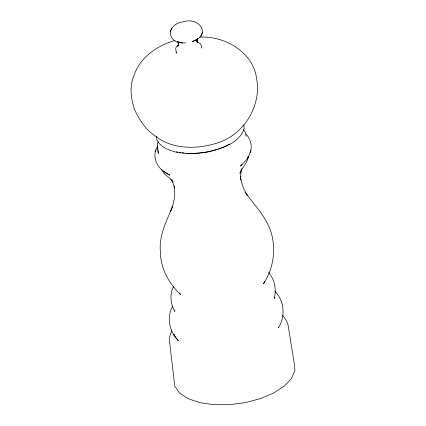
<?xml version="1.0" encoding="UTF-8"?>
<svg xmlns="http://www.w3.org/2000/svg" width="426" height="426" viewBox="0 0 426 426"><rect width="100%" height="100%" fill="white"/><g stroke="black" fill="none" stroke-linecap="round" stroke-linejoin="round"><path stroke-width="0.64" d="M156.017 149.622C151.715 160.165 160.24 171.305 169.873 175.182L163.584 171.044M250.115 152.625C252.746 146.475 250.563 138.839 246.01 134.099M196.674 39.394L192.286 41.615C211.94 35.007 199.735 16.742 183.334 21.774C164.617 24.484 167.088 45.177 185.928 42.861M197.068 39.511L196.966 40.96L196.855 39.778L197.717 42.547L196.94 41.434L197.802 42.504L196.812 41.849M248.193 156.188C247.948 162.977 241.877 167.194 239.907 173.339L241.925 168.59L240.701 174.271L240.733 180.102L240.498 177.685M178.308 45.076L178.521 43.644L178.632 44.831L177.988 41.993M241.941 164.628L240.573 165.97L247.522 158.733L248.401 156.651M170.278 31.652L170.863 30.278M171.161 29.57L171.705 28.292M200.965 35.864L201.509 34.591M201.807 33.883L202.398 32.504M158.211 141.778L157.221 144.116L158.28 153.419L157.977 150.282M155.069 151.869L157.577 145.958M173.547 286.549C169.452 294.212 170.538 304.105 174.814 311.433L174.692 310.16M172.674 306.31C166.135 317.45 169.559 331.982 178.377 340.896L174.08 334.745L174.191 335.56L174.074 334.314M171.827 330.778L169.798 336.077L169.383 339.756L174.751 386.164L179.559 393.049L188.111 398.667L199.826 402.645L213.895 404.7L229.369 404.7L245.184 402.639L260.275 398.661L273.604 393.033L284.264 386.148L291.533 378.464L294.909 370.513L294.169 362.83L287.933 324.314L286.512 320.874L282.662 315.24M247.522 158.733L251.063 150.383M264.562 281.453L263.561 283.807C272.534 269.834 275.814 252.858 272.193 236.59C268.471 219.198 255.275 206.072 245.041 192.195M278.7 327.189L278.386 327.876C285.495 316.635 284.515 300.958 274.93 291.437M196.349 39.778L197.696 38.356M178.771 44.363L176.417 46.647L175.704 48.33L176.3 53.112L176.199 52.025M228.256 144.803L229.321 144.116M227.724 145.149C214.832 151.459 200.348 153.978 186.055 153.285M175.017 40.497L170.783 41.759C154.633 47.398 139.19 59.001 133.886 75.871C129.2 86.51 131.059 98.891 134.552 109.615C139.281 119.781 145.751 129.855 155.33 136.054C172.78 149.893 197.334 149.334 217.638 142.918C243.688 134.712 261.644 105.92 256.654 78.922C253.523 52.318 225.088 35.901 199.975 37.083M179.852 42.435L182.749 42.861M176.236 151.853L177.546 152.045M179.511 152.332L180.821 152.524M182.131 152.716L184.096 152.998M179.25 42.233L177.44 41.62L178.521 42.099M196.812 41.737L200.124 43.558L201.141 45.018L201.583 48.17M243.454 129.573L245.573 132.608L246.09 136.267M246.489 194.347L247.234 195.412L243.949 189.272L241.633 182.722L240.445 176.497M268.423 272.48C274.877 279.355 276.522 289.573 274.28 298.482L274.158 297.21M171.667 179.985L173.1 182.035L169.516 177.882L165.075 174.66L161.619 169.713M179.58 293.077L180.651 294.606C168.59 283.45 160.362 267.832 160.32 251.159C158.978 235.232 166.758 220.492 172.716 206.211L170.437 211.573C173.962 203.719 175.56 194.943 174.335 186.38M170.842 179.074L172.988 183.089L174.569 188.718L174.335 186.3M156.448 136.272L156.96 139.946C160.41 146.975 168.068 149.931 175.166 151.912C186.029 154.159 197.206 153.818 208.09 151.906C221.839 148.509 239.14 143.461 244.189 128.588L243.826 124.866M157.732 147.774L157.854 149.025M178.675 44.208L177.738 46.423L178.67 44.219"/></g></svg>
